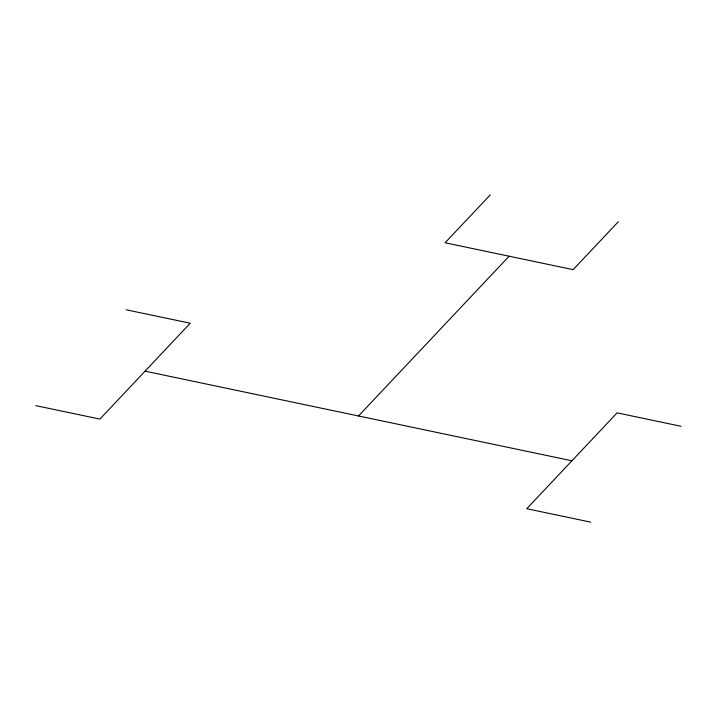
<?xml version="1.0" encoding="UTF-8"?>
<svg xmlns="http://www.w3.org/2000/svg" width="717" height="717" viewBox="0 0 717 717"><rect width="100%" height="100%" fill="white"/><g stroke="black" fill="none" stroke-linecap="round" stroke-linejoin="round"><path stroke-width="1.08" d="M490.276 194.845L445.087 242.776L573.152 269.655L618.332 221.732M358.5 415.977L509.115 256.211M126.219 309.798L190.247 323.233L99.878 419.095L35.85 405.652M681.15 426.301L617.122 412.858L526.753 508.712L590.781 522.155M145.067 371.164L571.933 460.789"/></g></svg>
